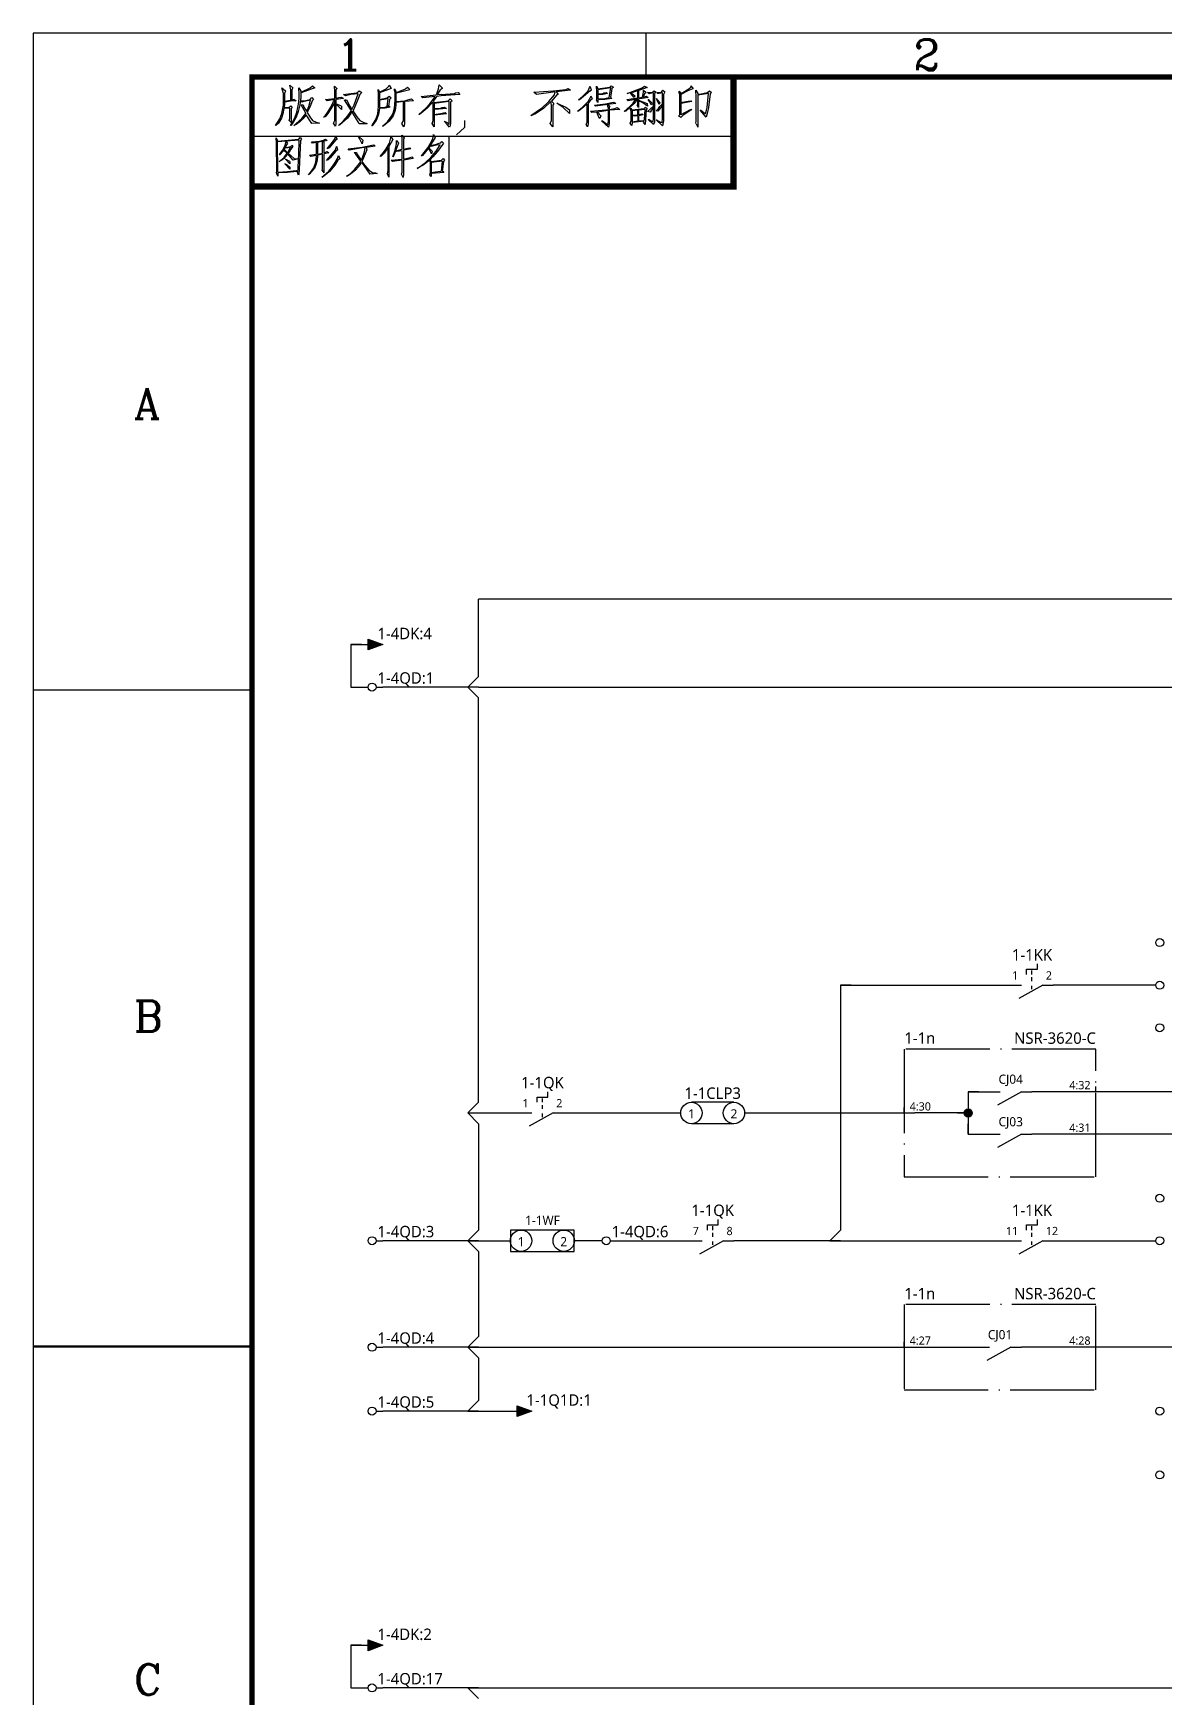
# Model space of a CAD drawing. Header units: inches. Extents: x 0 to 420, y 0 to 297.
# Drawn here: x 0 to 129.2, y 107 to 297 of the extents above; entities that cross this region are included whole.
import ezdxf
from ezdxf.enums import TextEntityAlignment as Align

# ---------------------------------------------------------------- set-up
doc = ezdxf.new("R2010")
doc.units = ezdxf.units.IN
doc.header["$MEASUREMENT"] = 0
doc.linetypes.add('EPL_DASHDOT', pattern=[1, 0.8, -0.1, 0, -0.1])
for name, color, linetype, lineweight in [('EPLAN300', 7, 'Continuous', 25), ('EPLAN305', 7, 'Continuous', 25), ('EPLAN311', 7, 'Continuous', 25), ('EPLAN400', 7, 'Continuous', 25), ('EPLAN408', 7, 'Continuous', 35), ('EPLAN420', 7, 'Continuous', 35), ('EPLAN492', 7, 'Continuous', 25), ('EPLAN510', 7, 'Continuous', 25), ('EPLAN533', 7, 'Continuous', 25), ('EPLAN542', 7, 'Continuous', 25)]:
    doc.layers.add(name, color=color, linetype=linetype, lineweight=lineweight)
doc.layers.add('GPDRAW', color=1, linetype='Continuous')
doc.styles.add('ROMANC', font='romanc')
doc.styles.get("Standard").update_dxf_attribs({"font": 'arial.ttf'})
doc.styles.add('微软雅黑', font='')
doc.styles.get('微软雅黑').set_extended_font_data('微软雅黑')

# ---------------------------------------------------------------- blocks, each defined once
blk = doc.blocks.new('TBB1_f')
for p, q in [((3.41, -1.25), (3.8, -1.56)), ((3.46, -1.51), (3.41, -1.25)), ((3.57, -1.87), (3.46, -1.51)), ((3.57, -3.23), (3.57, -1.87)), ((3.8, -1.56), (3.69, -1.87)), ((3.69, -1.87), (3.69, -2.76)), ((4.31, -0.93), (4.65, -1.25)), ((4.43, -1.45), (4.31, -0.93)), ((4.43, -2.65), (4.43, -1.45)), ((4.65, -1.25), (4.54, -1.45)), ((4.54, -1.45), (4.54, -2.65)), ((5.33, -1.25), (5.56, -1.61)), ((5.33, -1.45), (5.33, -1.25)), ((5.39, -1.77), (5.33, -1.45)), ((5.39, -2.34), (5.39, -1.77)), ((5.56, -1.61), (5.56, -2.34)), ((5.61, -1.71), (6.63, -1.25)), ((7.15, -1.25), (5.61, -1.82)), ((5.61, -1.82), (5.61, -1.71)), ((6.63, -1.25), (6.92, -0.99)), ((6.92, -0.99), (7.15, -1.25)), ((9.41, -1.04), (9.69, -1.3)), ((9.41, -1.19), (9.41, -1.04)), ((9.47, -1.45), (9.41, -1.19)), ((9.47, -2.45), (9.47, -1.45)), ((9.69, -1.35), (9.58, -1.45)), ((9.58, -1.45), (9.58, -2.45)), ((9.69, -1.3), (9.69, -1.35)), ((10.43, -1.98), (11.28, -1.87)), ((11.28, -1.87), (11.96, -1.82)), ((11.96, -1.82), (12.25, -1.56)), ((12.25, -1.56), (12.53, -1.77)), ((12.53, -1.77), (12.3, -1.98)), ((14.4, -1.41), (14.57, -1.67)), ((14.4, -1.61), (14.4, -1.41)), ((14.46, -1.77), (14.4, -1.61)), ((14.46, -3.38), (14.46, -1.77)), ((15.87, -1.3), (14.57, -1.82)), ((14.57, -1.71), (15.31, -1.35)), ((14.57, -1.67), (14.57, -1.71)), ((14.57, -1.82), (14.57, -2.55)), ((15.31, -1.35), (15.59, -1.09)), ((15.59, -1.09), (15.65, -0.93)), ((15.65, -0.93), (15.87, -1.3)), ((16.27, -1.35), (16.44, -1.61)), ((16.27, -1.56), (16.27, -1.35)), ((16.33, -1.71), (16.27, -1.56)), ((16.33, -2.65), (16.33, -1.71)), ((16.44, -1.61), (16.44, -2.81)), ((16.5, -1.82), (18.03, -1.41)), ((16.5, -1.77), (16.89, -1.61)), ((16.5, -1.77), (16.5, -1.82)), ((16.89, -1.61), (17.52, -1.35)), ((17.52, -1.35), (17.75, -1.15)), ((17.75, -1.15), (18.03, -1.41)), ((21.03, -2.03), (21.15, -1.82)), ((21.15, -1.82), (21.31, -1.35)), ((21.2, -2.03), (21.54, -1.45)), ((21.31, -1.35), (21.37, -0.88)), ((21.37, -0.88), (21.71, -1.25)), ((21.71, -1.3), (21.54, -1.45)), ((21.6, -1.98), (23.13, -1.87)), ((21.71, -1.25), (21.71, -1.3)), ((23.13, -1.87), (23.25, -1.82)), ((23.25, -1.82), (23.53, -1.77)), ((23.53, -1.77), (23.75, -1.98)), ((32.2, -1.71), (34.41, -1.56)), ((32.49, -1.98), (32.2, -1.71)), ((34.41, -1.71), (32.49, -1.98)), ((34.41, -1.56), (35.83, -1.41)), ((34.64, -1.67), (34.41, -1.71)), ((34.53, -2.03), (34.64, -1.67)), ((36.39, -1.51), (34.75, -1.67)), ((34.75, -1.67), (34.92, -1.93)), ((35.83, -1.41), (36.11, -1.3)), ((36.11, -1.3), (36.39, -1.51)), ((37.75, -2.24), (38.38, -1.56)), ((38.61, -1.56), (37.87, -2.24)), ((38.38, -1.56), (38.55, -1.19)), ((38.55, -1.19), (38.61, -1.09)), ((38.77, -1.45), (38.61, -1.09)), ((38.61, -1.56), (38.77, -1.45)), ((39.34, -1.04), (39.51, -1.3)), ((39.34, -1.25), (39.34, -1.04)), ((39.4, -1.41), (39.34, -1.25)), ((39.4, -2.5), (39.4, -1.41)), ((39.51, -1.35), (40.87, -1.15)), ((40.99, -1.25), (39.51, -1.45)), ((39.51, -1.3), (39.51, -1.35)), ((39.51, -1.45), (39.51, -1.93)), ((39.51, -1.93), (40.08, -1.87)), ((40.08, -1.87), (40.19, -1.82)), ((40.59, -1.87), (40.08, -1.98)), ((40.19, -1.82), (40.47, -1.77)), ((40.47, -1.77), (40.59, -1.87)), ((40.81, -2.34), (40.99, -1.25)), ((40.87, -1.15), (41.04, -0.99)), ((41.1, -1.3), (40.93, -2.34)), ((41.04, -0.99), (41.27, -1.15)), ((41.27, -1.15), (41.1, -1.3)), ((42.86, -1.87), (44.56, -1.25)), ((43.25, -1.82), (42.86, -1.87)), ((43.37, -2.03), (43.25, -1.82)), ((44.05, -1.56), (43.31, -1.82)), ((43.31, -1.82), (43.71, -2.13)), ((45.13, -1.19), (44.05, -1.56)), ((44.05, -1.56), (44.16, -1.56)), ((44.05, -2.39), (44.05, -1.56)), ((44.16, -1.56), (44.16, -2.39)), ((44.56, -1.25), (44.84, -1.04)), ((44.61, -2.29), (44.73, -1.71)), ((44.73, -1.51), (45.01, -1.77)), ((44.73, -1.71), (44.73, -1.51)), ((44.84, -1.04), (45.13, -1.19)), ((45.01, -1.77), (44.84, -1.93)), ((45.18, -1.77), (45.52, -1.77)), ((45.35, -1.93), (45.18, -1.77)), ((45.52, -1.87), (45.35, -1.93)), ((45.52, -1.77), (45.75, -1.71)), ((45.86, -1.82), (45.52, -1.87)), ((45.75, -1.71), (45.92, -1.56)), ((45.86, -3.33), (45.86, -1.82)), ((45.92, -1.56), (46.15, -1.71)), ((46.15, -1.71), (45.97, -1.87)), ((45.97, -1.87), (45.97, -5.15)), ((46.26, -1.77), (46.49, -1.77)), ((46.37, -1.87), (46.26, -1.77)), ((46.49, -1.87), (46.37, -1.87)), ((46.49, -1.77), (46.77, -1.71)), ((46.88, -1.82), (46.49, -1.87)), ((46.77, -1.71), (46.94, -1.51)), ((46.88, -3.07), (46.88, -1.82)), ((46.94, -1.51), (47.17, -1.67)), ((47.17, -1.67), (46.99, -1.98)), ((48.81, -1.61), (48.98, -1.87)), ((48.81, -1.82), (48.81, -1.61)), ((48.87, -1.98), (48.81, -1.82)), ((49.77, -1.56), (48.98, -1.98)), ((48.98, -1.87), (48.98, -2.91)), ((48.98, -1.98), (49.03, -1.87)), ((49.03, -1.87), (49.89, -1.35)), ((50.34, -1.35), (49.77, -1.56)), ((49.89, -1.35), (50.11, -1.15)), ((50.11, -1.15), (50.17, -0.99)), ((50.34, -1.25), (50.17, -0.99)), ((50.34, -1.25), (50.34, -1.35)), ((50.68, -1.51), (50.91, -1.87)), ((50.68, -1.71), (50.68, -1.51)), ((50.73, -2.03), (50.68, -1.71)), ((50.91, -1.98), (52.04, -1.77)), ((52.15, -1.87), (50.91, -2.08)), ((50.91, -1.87), (50.91, -1.98)), ((51.98, -3.49), (52.15, -1.87)), ((52.04, -1.77), (52.27, -1.56)), ((52.27, -1.56), (52.49, -1.77)), ((52.49, -1.77), (52.33, -1.93)), ((3.41, -4.17), (3.57, -3.23)), ((3.63, -3.59), (3.52, -4.21)), ((3.69, -3.23), (3.63, -3.49)), ((3.63, -3.49), (4.25, -3.43)), ((4.31, -3.54), (3.63, -3.59)), ((3.69, -2.76), (4.37, -2.65)), ((3.69, -2.81), (3.69, -3.23)), ((3.75, -2.86), (3.69, -2.81)), ((4.37, -2.76), (3.75, -2.86)), ((4.25, -3.43), (4.43, -3.28)), ((4.31, -4.74), (4.31, -3.54)), ((4.37, -2.65), (4.43, -2.65)), ((5.05, -2.71), (4.37, -2.76)), ((4.43, -3.28), (4.59, -3.43)), ((4.59, -3.43), (4.48, -3.59)), ((4.48, -3.59), (4.48, -5.21)), ((4.82, -2.55), (4.54, -2.65)), ((4.82, -2.55), (5.05, -2.71)), ((5.11, -4.01), (5.22, -3.49)), ((5.22, -3.49), (5.33, -2.86)), ((5.45, -3.17), (5.27, -3.95)), ((5.33, -2.86), (5.39, -2.34)), ((5.56, -2.34), (5.45, -3.17)), ((5.56, -2.71), (5.95, -2.71)), ((5.73, -2.86), (5.56, -2.71)), ((5.61, -3.17), (5.84, -3.17)), ((6.13, -4.11), (5.61, -3.17)), ((5.9, -2.81), (5.73, -2.86)), ((5.84, -3.17), (5.9, -3.43)), ((5.95, -2.81), (5.9, -2.81)), ((5.9, -3.43), (6.24, -3.95)), ((5.95, -2.71), (6.63, -2.55)), ((6.69, -2.65), (5.95, -2.81)), ((6.24, -3.95), (6.47, -3.38)), ((6.63, -3.38), (6.29, -4.06)), ((6.47, -3.38), (6.69, -2.65)), ((6.63, -2.55), (6.81, -2.34)), ((6.86, -2.71), (6.63, -3.38)), ((6.81, -2.34), (7.03, -2.55)), ((7.03, -2.55), (6.86, -2.71)), ((8.39, -2.55), (9.47, -2.45)), ((8.56, -2.71), (8.39, -2.55)), ((9.47, -2.55), (8.56, -2.71)), ((8.62, -4.06), (9.01, -3.43)), ((9.47, -2.91), (8.67, -4.17)), ((9.01, -3.43), (9.3, -2.81)), ((9.3, -2.81), (9.41, -2.6)), ((9.41, -2.6), (9.47, -2.91)), ((9.47, -2.91), (9.47, -2.55)), ((9.47, -4.95), (9.47, -2.91)), ((9.58, -2.45), (9.92, -2.34)), ((10.43, -2.45), (9.58, -2.55)), ((9.58, -2.55), (9.58, -3.07)), ((9.58, -3.07), (9.58, -5.31)), ((10.21, -3.69), (9.58, -3.07)), ((10.21, -3.33), (9.58, -3.07)), ((9.92, -2.34), (10.21, -2.29)), ((10.21, -2.29), (10.43, -2.45)), ((10.21, -3.33), (10.21, -3.69)), ((10.66, -2.13), (10.43, -1.98)), ((10.55, -2.6), (10.77, -2.6)), ((10.83, -3.02), (10.55, -2.6)), ((11.28, -1.98), (10.66, -2.13)), ((10.77, -2.6), (11.17, -3.33)), ((11.34, -3.85), (10.83, -3.02)), ((11.17, -3.33), (11.39, -3.69)), ((12.13, -1.93), (11.28, -1.98)), ((11.39, -3.69), (11.68, -3.17)), ((11.62, -3.65), (11.51, -3.85)), ((12.07, -2.55), (11.62, -3.65)), ((11.68, -3.17), (12.13, -1.93)), ((12.3, -1.98), (12.07, -2.55)), ((14.35, -4.21), (14.4, -3.75)), ((14.4, -3.75), (14.46, -3.38)), ((14.57, -3.54), (14.46, -4.27)), ((14.57, -2.55), (15.42, -2.39)), ((15.53, -2.5), (14.57, -2.65)), ((14.57, -2.65), (14.57, -3.49)), ((14.57, -3.49), (15.19, -3.43)), ((14.63, -3.59), (14.57, -3.54)), ((15.19, -3.54), (14.63, -3.59)), ((15.19, -3.43), (15.59, -3.33)), ((15.76, -3.43), (15.19, -3.54)), ((15.42, -2.39), (15.65, -2.19)), ((15.42, -3.33), (15.53, -2.5)), ((15.59, -3.33), (15.42, -3.33)), ((15.71, -2.55), (15.59, -3.33)), ((15.59, -3.33), (15.65, -3.33)), ((15.65, -2.19), (15.87, -2.39)), ((15.65, -3.33), (15.76, -3.43)), ((15.87, -2.39), (15.71, -2.55)), ((16.1, -4.11), (16.27, -3.54)), ((16.27, -3.54), (16.33, -2.65)), ((16.44, -3.23), (16.33, -3.8)), ((16.44, -2.81), (17.46, -2.71)), ((16.44, -2.86), (16.44, -3.23)), ((16.5, -2.91), (16.44, -2.86)), ((17.29, -2.81), (16.5, -2.91)), ((17.29, -5), (17.29, -2.81)), ((17.41, -2.81), (17.41, -5.36)), ((17.46, -2.81), (17.41, -2.81)), ((17.46, -2.71), (17.8, -2.6)), ((18.43, -2.71), (17.46, -2.81)), ((17.8, -2.6), (18.2, -2.5)), ((18.2, -2.5), (18.43, -2.71)), ((19.05, -4.27), (19.84, -3.54)), ((19.33, -2.24), (21.03, -2.03)), ((19.5, -2.39), (19.33, -2.24)), ((20.92, -2.24), (19.5, -2.39)), ((20.01, -3.54), (19.56, -3.95)), ((19.84, -3.54), (20.29, -3.07)), ((20.47, -3.07), (20.01, -3.54)), ((20.29, -3.07), (20.75, -2.45)), ((20.63, -2.86), (20.47, -3.07)), ((20.69, -3.02), (20.63, -2.86)), ((21.03, -2.29), (20.69, -2.76)), ((20.69, -2.76), (20.81, -2.91)), ((20.69, -4.95), (20.69, -3.02)), ((20.75, -2.45), (20.92, -2.24)), ((20.81, -2.91), (22.39, -2.71)), ((22.51, -2.81), (20.81, -3.02)), ((20.81, -3.02), (20.81, -3.59)), ((20.81, -3.59), (21.54, -3.54)), ((20.81, -3.65), (20.81, -4.27)), ((20.86, -3.69), (20.81, -3.65)), ((22.22, -3.59), (20.86, -3.69)), ((21.09, -2.24), (21.03, -2.29)), ((21.6, -2.13), (21.09, -2.24)), ((21.6, -1.98), (21.2, -2.03)), ((21.54, -3.54), (21.71, -3.49)), ((23.75, -1.98), (21.6, -2.13)), ((21.71, -3.49), (21.99, -3.43)), ((21.99, -3.43), (22.22, -3.59)), ((22.39, -2.71), (22.62, -2.5)), ((22.51, -5.41), (22.51, -2.81)), ((22.62, -2.5), (22.85, -2.71)), ((22.85, -2.71), (22.68, -2.86)), ((22.68, -2.86), (22.68, -5.26)), ((33.05, -3.59), (31.86, -4.43)), ((33.28, -3.59), (32.37, -4.21)), ((33.05, -3.59), (33.9, -2.81)), ((34.13, -2.81), (33.28, -3.59)), ((33.9, -2.81), (34.53, -2.03)), ((34.19, -3.23), (34.13, -2.81)), ((34.81, -2.03), (34.19, -2.76)), ((34.19, -2.76), (34.47, -3.02)), ((34.19, -4.95), (34.19, -3.23)), ((34.47, -3.02), (34.35, -3.23)), ((34.35, -3.23), (34.35, -5.67)), ((34.92, -1.98), (34.81, -2.03)), ((35.55, -3.49), (34.81, -2.97)), ((34.81, -2.97), (35.83, -3.43)), ((34.92, -1.93), (34.92, -1.98)), ((36.28, -4.17), (35.55, -3.49)), ((35.83, -3.43), (36.28, -3.75)), ((36.28, -3.75), (36.28, -4.17)), ((37.19, -3.91), (37.7, -3.49)), ((37.3, -2.6), (37.75, -2.24)), ((37.41, -2.6), (37.3, -2.6)), ((37.87, -3.43), (37.3, -3.91)), ((37.87, -2.24), (37.41, -2.6)), ((37.7, -3.49), (38.38, -2.81)), ((38.27, -3.07), (37.87, -3.43)), ((38.27, -5.15), (38.27, -3.07)), ((38.38, -2.81), (38.72, -2.19)), ((38.55, -2.81), (38.38, -2.97)), ((38.38, -2.97), (38.38, -5.36)), ((38.66, -2.65), (38.55, -2.81)), ((38.89, -2.5), (38.66, -2.65)), ((38.66, -3.91), (40.42, -3.75)), ((38.89, -2.5), (38.72, -2.19)), ((39.11, -3.23), (40.36, -3.07)), ((39.23, -3.33), (39.11, -3.23)), ((40.36, -3.17), (39.23, -3.33)), ((39.34, -2.65), (39.4, -2.5)), ((39.51, -2.91), (39.34, -2.65)), ((39.51, -1.98), (39.51, -2.5)), ((39.57, -2.03), (39.51, -1.98)), ((39.51, -2.5), (40.31, -2.45)), ((39.57, -2.6), (39.51, -2.55)), ((39.51, -2.55), (39.51, -2.91)), ((40.08, -1.98), (39.57, -2.03)), ((40.31, -2.55), (39.57, -2.6)), ((40.31, -2.45), (40.81, -2.34)), ((41.1, -2.45), (40.31, -2.55)), ((40.36, -3.07), (41.1, -2.91)), ((40.59, -3.12), (40.36, -3.17)), ((40.42, -3.75), (40.7, -3.69)), ((41.55, -3.02), (40.59, -3.12)), ((40.59, -3.12), (40.87, -3.33)), ((40.65, -3.38), (40.59, -3.12)), ((40.7, -3.54), (40.65, -3.38)), ((40.7, -3.69), (40.7, -3.54)), ((40.87, -3.33), (40.81, -3.43)), ((40.81, -3.43), (40.81, -3.69)), ((40.81, -3.69), (41.44, -3.59)), ((42.01, -3.69), (40.81, -3.8)), ((40.93, -2.34), (40.99, -2.34)), ((40.99, -2.34), (41.1, -2.45)), ((41.1, -2.91), (41.33, -2.86)), ((41.33, -2.86), (41.55, -3.02)), ((41.44, -3.59), (41.72, -3.49)), ((41.72, -3.49), (42.01, -3.69)), ((42.52, -3.95), (43.14, -3.38)), ((43.65, -3.02), (42.69, -3.91)), ((42.8, -2.55), (44.05, -2.39)), ((42.97, -2.71), (42.8, -2.55)), ((43.82, -2.55), (42.97, -2.71)), ((43.14, -3.38), (43.54, -2.97)), ((43.25, -3.54), (43.43, -3.8)), ((43.25, -3.75), (43.25, -3.54)), ((43.31, -3.91), (43.25, -3.75)), ((43.65, -2.34), (43.37, -2.03)), ((43.43, -3.75), (44.79, -3.59)), ((43.43, -3.8), (43.43, -3.75)), ((43.54, -2.97), (43.82, -2.55)), ((43.71, -2.13), (43.65, -2.34)), ((43.99, -2.55), (43.65, -3.02)), ((44.05, -2.5), (43.82, -2.55)), ((43.82, -2.55), (43.99, -2.55)), ((43.99, -3.23), (44.05, -3.07)), ((44.16, -3.49), (43.99, -3.23)), ((44.05, -3.07), (44.05, -2.5)), ((44.16, -2.39), (44.61, -2.29)), ((44.56, -2.45), (44.16, -2.5)), ((44.16, -2.5), (44.16, -2.65)), ((44.22, -2.76), (44.16, -2.65)), ((44.16, -2.65), (45.13, -3.02)), ((44.16, -2.65), (44.16, -3.49)), ((44.9, -3.69), (44.16, -3.8)), ((44.56, -2.91), (44.22, -2.76)), ((45.24, -2.34), (44.56, -2.45)), ((44.9, -3.12), (44.56, -2.91)), ((44.84, -1.93), (44.67, -2.29)), ((44.67, -2.29), (45.07, -2.19)), ((44.79, -3.59), (44.95, -3.43)), ((44.84, -4.84), (44.9, -3.69)), ((45.18, -3.33), (44.9, -3.12)), ((44.95, -3.43), (45.13, -3.59)), ((45.01, -3.75), (44.95, -4.84)), ((45.13, -3.59), (45.01, -3.75)), ((45.07, -2.19), (45.24, -2.34)), ((45.13, -3.02), (45.18, -3.33)), ((45.86, -3.33), (45.18, -3.95)), ((45.24, -2.55), (45.29, -2.55)), ((45.41, -2.81), (45.24, -2.55)), ((45.69, -2.97), (45.29, -2.55)), ((45.58, -3.17), (45.41, -2.81)), ((45.81, -3.49), (45.47, -4.01)), ((45.69, -2.97), (45.58, -3.17)), ((45.86, -3.33), (45.81, -3.49)), ((45.86, -4.69), (45.86, -3.33)), ((46.15, -3.85), (46.43, -3.59)), ((46.31, -2.76), (46.2, -2.45)), ((46.6, -2.91), (46.2, -2.45)), ((46.49, -3.12), (46.31, -2.76)), ((46.83, -3.28), (46.37, -3.91)), ((46.43, -3.59), (46.6, -3.38)), ((46.6, -2.91), (46.49, -3.12)), ((46.6, -3.38), (46.88, -3.07)), ((46.88, -3.07), (46.83, -3.28)), ((46.88, -4.74), (46.88, -3.07)), ((46.99, -1.98), (46.99, -5)), ((48.87, -4.32), (48.87, -1.98)), ((48.98, -2.91), (49.6, -2.81)), ((48.98, -2.97), (48.98, -4.32)), ((49.03, -3.02), (48.98, -2.97)), ((50.05, -3.75), (48.98, -4.32)), ((49.6, -2.91), (49.03, -3.02)), ((50.23, -3.69), (49.26, -4.37)), ((49.6, -2.81), (49.83, -2.76)), ((50.23, -2.81), (49.6, -2.91)), ((49.83, -2.76), (50.11, -2.71)), ((50.05, -3.75), (50.23, -3.69)), ((50.11, -2.71), (50.23, -2.81)), ((50.73, -5.05), (50.73, -2.03)), ((50.91, -2.08), (50.91, -5.73)), ((51.93, -3.8), (51.98, -3.49)), ((52.15, -3.49), (52.04, -4.01)), ((52.33, -1.93), (52.15, -3.49)), ((2.67, -5.52), (2.83, -5.31)), ((2.72, -5.52), (2.67, -5.52)), ((3.01, -5.26), (2.72, -5.52)), ((2.83, -5.31), (3.18, -4.79)), ((3.35, -4.69), (3.01, -5.26)), ((3.18, -4.79), (3.41, -4.17)), ((3.52, -4.21), (3.35, -4.69)), ((4.25, -4.95), (4.31, -4.74)), ((4.48, -5.21), (4.25, -4.95)), ((4.37, -5.52), (4.65, -5.1)), ((4.43, -5.52), (4.37, -5.52)), ((4.71, -5.21), (4.43, -5.52)), ((4.65, -5.1), (4.93, -4.53)), ((5.05, -4.58), (4.71, -5.21)), ((4.77, -5.52), (5.05, -5.31)), ((5.05, -5.41), (4.77, -5.52)), ((4.93, -4.53), (5.11, -4.01)), ((5.27, -3.95), (5.05, -4.58)), ((5.05, -5.31), (5.67, -4.74)), ((5.45, -5.1), (5.05, -5.41)), ((5.79, -4.79), (5.45, -5.1)), ((5.67, -4.74), (6.13, -4.17)), ((6.18, -4.32), (5.79, -4.79)), ((6.13, -4.17), (6.13, -4.11)), ((6.81, -5.31), (6.18, -4.32)), ((6.29, -4.06), (6.58, -4.53)), ((6.58, -4.53), (6.92, -4.95)), ((7.71, -5.26), (6.81, -5.31)), ((6.92, -4.95), (7.31, -5.15)), ((7.31, -5.15), (7.71, -5.26)), ((8.17, -4.58), (8.33, -4.43)), ((8.33, -4.53), (8.17, -4.58)), ((8.33, -4.43), (8.62, -4.06)), ((8.67, -4.17), (8.33, -4.53)), ((9.3, -5.26), (9.47, -4.95)), ((9.53, -5.62), (9.3, -5.26)), ((9.58, -5.31), (9.53, -5.62)), ((9.87, -5.52), (10.43, -5)), ((10.03, -5.47), (9.87, -5.52)), ((10.89, -4.69), (10.03, -5.47)), ((10.43, -5), (10.94, -4.43)), ((11.28, -4.17), (10.89, -4.69)), ((10.94, -4.43), (11.28, -3.95)), ((11.28, -3.95), (11.34, -3.85)), ((11.39, -3.95), (11.28, -4.17)), ((12.25, -5.31), (11.39, -3.95)), ((11.51, -3.85), (11.96, -4.53)), ((11.96, -4.53), (12.3, -4.95)), ((12.25, -5.31), (13.15, -5.31)), ((12.3, -4.95), (12.76, -5.21)), ((12.76, -5.21), (13.15, -5.31)), ((13.67, -5.57), (14.12, -4.84)), ((13.72, -5.57), (13.67, -5.57)), ((14.17, -4.95), (13.72, -5.57)), ((14.12, -4.84), (14.35, -4.21)), ((14.46, -4.27), (14.17, -4.95)), ((14.91, -5.62), (15.48, -5.1)), ((14.97, -5.62), (14.91, -5.62)), ((15.37, -5.31), (14.97, -5.62)), ((15.65, -5.05), (15.37, -5.31)), ((15.48, -5.1), (15.93, -4.48)), ((16.1, -4.43), (15.65, -5.05)), ((15.93, -4.48), (16.1, -4.11)), ((16.33, -3.8), (16.1, -4.43)), ((17.12, -5.31), (17.29, -5)), ((17.35, -5.67), (17.12, -5.31)), ((17.41, -5.36), (17.35, -5.67)), ((19.11, -4.27), (19.05, -4.27)), ((19.56, -3.95), (19.11, -4.27)), ((20.58, -5.31), (20.69, -4.95)), ((20.81, -5.67), (20.58, -5.31)), ((20.81, -4.27), (21.54, -4.17)), ((20.81, -4.32), (20.81, -5.67)), ((20.86, -4.37), (20.81, -4.32)), ((21.54, -4.27), (20.86, -4.37)), ((21.54, -4.17), (22.05, -4.06)), ((22.22, -4.21), (21.54, -4.27)), ((21.94, -5.05), (22.28, -5.21)), ((22.28, -5.41), (21.94, -5.05)), ((22.05, -4.06), (22.22, -4.21)), ((22.28, -5.21), (22.51, -5.41)), ((22.57, -5.73), (22.28, -5.41)), ((22.62, -5.57), (22.57, -5.73)), ((22.68, -5.26), (22.62, -5.57)), ((24.27, -4.95), (24.27, -5.78)), ((32.37, -4.21), (31.86, -4.43)), ((34.07, -5.31), (34.19, -4.95)), ((34.35, -5.67), (34.07, -5.31)), ((37.3, -3.91), (37.19, -3.91)), ((38.15, -5.41), (38.27, -5.15)), ((38.32, -5.67), (38.15, -5.41)), ((38.38, -5.36), (38.32, -5.67)), ((38.83, -4.06), (38.66, -3.91)), ((39.4, -4.01), (38.83, -4.06)), ((39.63, -4.58), (39.4, -4.01)), ((40.42, -3.85), (39.45, -4.01)), ((39.85, -4.43), (39.45, -4.01)), ((39.74, -4.74), (39.63, -4.58)), ((39.85, -4.43), (39.74, -4.74)), ((39.91, -5), (40.02, -5)), ((40.7, -5.73), (39.91, -5)), ((40.02, -5), (40.19, -5.1)), ((40.19, -5.1), (40.65, -5.47)), ((40.7, -3.8), (40.42, -3.85)), ((40.65, -5.47), (40.7, -5)), ((40.7, -5), (40.7, -3.8)), ((40.81, -5.31), (40.7, -5.73)), ((40.81, -3.8), (40.81, -5.31)), ((42.69, -3.91), (42.52, -3.95)), ((43.2, -5.26), (43.31, -5)), ((43.37, -5.52), (43.2, -5.26)), ((43.31, -5), (43.31, -3.91)), ((43.43, -5.21), (43.37, -5.52)), ((44.05, -3.8), (43.43, -3.85)), ((43.43, -3.85), (43.43, -5.1)), ((43.43, -5.1), (44.05, -5)), ((43.48, -5.21), (43.43, -5.15)), ((43.43, -5.15), (43.43, -5.21)), ((44.16, -5.1), (43.48, -5.21)), ((43.54, -4.37), (44.05, -4.32)), ((43.65, -4.48), (43.54, -4.37)), ((44.05, -4.43), (43.65, -4.48)), ((44.05, -4.32), (44.05, -3.8)), ((44.05, -4.43), (44.05, -5)), ((44.16, -3.8), (44.16, -4.32)), ((44.16, -4.32), (44.56, -4.21)), ((44.67, -4.32), (44.16, -4.43)), ((44.16, -4.43), (44.16, -5)), ((44.16, -5), (44.73, -4.95)), ((44.79, -5.05), (44.16, -5.1)), ((44.56, -4.21), (44.67, -4.32)), ((44.73, -4.95), (44.79, -5)), ((44.73, -5.15), (44.79, -5.05)), ((44.9, -5.41), (44.73, -5.15)), ((44.79, -5), (44.84, -4.84)), ((44.95, -4.84), (44.9, -5.41)), ((45.47, -4.01), (45.18, -3.95)), ((45.24, -4.84), (45.35, -4.84)), ((45.86, -5.41), (45.24, -4.84)), ((45.35, -4.84), (45.63, -5.05)), ((45.63, -5.05), (45.81, -5.1)), ((45.81, -5.1), (45.86, -4.69)), ((45.97, -5.15), (45.86, -5.41)), ((46.37, -3.91), (46.15, -3.85)), ((46.15, -4.89), (46.2, -4.89)), ((46.88, -5.57), (46.15, -4.89)), ((46.2, -4.89), (46.65, -5.15)), ((46.65, -5.15), (46.83, -5.21)), ((46.83, -5.21), (46.88, -4.74)), ((46.99, -5), (46.88, -5.57)), ((48.75, -4.43), (48.87, -4.32)), ((48.75, -4.48), (48.75, -4.43)), ((48.98, -4.63), (48.75, -4.48)), ((49.26, -4.37), (48.98, -4.63)), ((50.68, -5.26), (50.73, -5.05)), ((50.73, -5.36), (50.68, -5.26)), ((50.73, -5.36), (50.91, -5.73)), ((51.19, -3.8), (51.25, -3.8)), ((51.87, -4.58), (51.19, -3.8)), ((51.25, -3.8), (51.75, -4.17)), ((51.75, -4.17), (51.81, -4.17)), ((51.81, -4.17), (51.93, -3.8)), ((52.04, -4.01), (51.87, -4.58)), ((2.74, -6.95), (2.87, -7.21)), ((2.74, -7.15), (2.74, -6.95)), ((2.78, -7.31), (2.74, -7.15)), ((2.78, -7.57), (2.78, -7.31)), ((2.83, -10.75), (2.78, -7.57)), ((2.87, -7.21), (2.87, -7.57)), ((2.87, -7.57), (2.91, -10.75)), ((2.91, -7.31), (5.35, -7.1)), ((5.39, -7.21), (2.91, -7.41)), ((2.91, -7.41), (2.91, -7.31)), ((3.78, -7.78), (3.91, -7.36)), ((3.91, -7.36), (4.05, -7.57)), ((4.05, -7.57), (4, -7.62)), ((5.35, -7.1), (5.48, -6.89)), ((5.35, -8.87), (5.39, -7.21)), ((5.53, -7.26), (5.39, -10.54)), ((5.48, -6.89), (5.65, -7.1)), ((5.65, -7.1), (5.53, -7.26)), ((6.79, -7.41), (7.75, -7.31)), ((6.92, -7.57), (6.79, -7.41)), ((7.35, -7.47), (6.92, -7.57)), ((7.35, -8.82), (7.35, -7.47)), ((7.75, -7.41), (7.49, -7.47)), ((7.49, -7.47), (7.49, -8.82)), ((7.75, -7.31), (8.14, -7.21)), ((8.05, -7.36), (7.75, -7.41)), ((8.57, -7.26), (8.05, -7.36)), ((8.05, -8.71), (8.05, -7.36)), ((8.05, -7.36), (8.19, -7.36)), ((8.14, -7.21), (8.4, -7.1)), ((8.19, -7.36), (8.19, -8.67)), ((8.4, -7.1), (8.57, -7.26)), ((9.53, -7.21), (8.79, -8.09)), ((9.05, -7.62), (9.49, -7)), ((9.49, -7), (9.53, -6.74)), ((9.53, -6.74), (9.71, -7.1)), ((9.71, -7.1), (9.53, -7.21)), ((12.11, -6.74), (12.15, -6.74)), ((12.32, -7.1), (12.11, -6.74)), ((12.67, -7.21), (12.15, -6.74)), ((12.59, -7.62), (12.32, -7.1)), ((12.67, -7.21), (12.59, -7.62)), ((15.33, -8.19), (15.68, -7.57)), ((16.03, -7.21), (15.59, -7.99)), ((15.68, -7.57), (15.85, -6.95)), ((15.85, -6.95), (15.85, -6.74)), ((16.07, -7.1), (15.85, -6.74)), ((16.07, -7.1), (16.03, -7.21)), ((16.72, -7.57), (16.46, -8.25)), ((16.51, -7.62), (16.51, -7.26)), ((16.51, -7.26), (16.72, -7.57)), ((17.11, -6.63), (17.38, -6.95)), ((17.16, -7.15), (17.11, -6.63)), ((17.16, -8.25), (17.16, -7.15)), ((17.38, -6.95), (17.29, -7.15)), ((17.29, -7.15), (17.29, -8.25)), ((20.08, -8.09), (20.38, -7.57)), ((20.38, -7.57), (20.65, -7.05)), ((20.6, -7.41), (20.38, -7.83)), ((20.82, -7.1), (20.6, -7.41)), ((20.65, -7.05), (20.73, -6.58)), ((20.73, -6.58), (20.91, -6.89)), ((20.91, -6.89), (20.82, -7.1)), ((21.08, -7.67), (21.39, -7.57)), ((21.39, -7.57), (21.51, -7.52)), ((21.51, -7.52), (21.56, -7.52)), ((21.56, -7.52), (21.69, -7.36)), ((21.69, -7.36), (21.87, -7.57)), ((21.87, -7.57), (21.78, -7.67)), ((24.27, -5.78), (23.36, -6.61)), ((3.09, -9.65), (3.48, -9.34)), ((3.13, -8.87), (3.26, -8.71)), ((3.17, -8.87), (3.13, -8.87)), ((3.57, -8.41), (3.17, -8.87)), ((3.26, -8.71), (3.52, -8.35)), ((3.57, -9.34), (3.39, -9.5)), ((3.48, -9.34), (3.65, -9.19)), ((3.52, -8.35), (3.78, -7.78)), ((3.74, -8.04), (3.57, -8.41)), ((3.83, -9.08), (3.57, -9.34)), ((3.65, -8.35), (3.78, -8.35)), ((3.65, -8.41), (3.65, -8.35)), ((3.96, -8.67), (3.65, -8.41)), ((3.65, -9.19), (4, -8.71)), ((4, -7.62), (3.74, -8.04)), ((3.74, -8.04), (4.13, -7.99)), ((3.83, -8.14), (3.74, -8.04)), ((4.05, -8.67), (3.78, -8.35)), ((4.13, -8.09), (3.83, -8.14)), ((4.09, -8.77), (3.83, -9.08)), ((4.31, -9.91), (3.83, -9.39)), ((4.31, -9.65), (3.83, -9.39)), ((4, -8.71), (3.96, -8.67)), ((4.09, -8.61), (4.05, -8.67)), ((4.09, -8.61), (4.39, -8.04)), ((4.7, -9.5), (4.09, -8.77)), ((4.13, -7.99), (4.39, -7.93)), ((4.39, -8.04), (4.13, -8.09)), ((4.22, -8.61), (4.13, -8.71)), ((4.13, -8.71), (4.79, -9.29)), ((4.43, -8.25), (4.22, -8.61)), ((4.39, -7.93), (4.43, -7.99)), ((4.43, -7.99), (4.53, -7.78)), ((4.65, -7.93), (4.43, -8.25)), ((4.53, -7.78), (4.65, -7.93)), ((5.31, -9.34), (4.7, -9.5)), ((4.79, -9.29), (5.31, -9.34)), ((5.27, -10.54), (5.31, -9.34)), ((5.31, -9.34), (5.35, -8.87)), ((6.57, -8.93), (7.35, -8.82)), ((6.7, -9.08), (6.57, -8.93)), ((7.35, -8.97), (6.7, -9.08)), ((7.27, -9.71), (7.35, -9.03)), ((7.35, -9.03), (7.35, -8.97)), ((7.44, -9.45), (7.35, -9.81)), ((7.49, -9.03), (7.44, -9.45)), ((7.49, -8.82), (7.71, -8.77)), ((7.71, -8.87), (7.49, -8.93)), ((7.49, -8.93), (7.49, -9.03)), ((7.71, -8.77), (8.05, -8.71)), ((8.05, -8.82), (7.71, -8.87)), ((8.05, -10.49), (8.05, -8.82)), ((8.19, -8.67), (8.57, -8.51)), ((8.75, -8.67), (8.19, -8.77)), ((8.19, -8.77), (8.19, -10.95)), ((8.49, -9.55), (9.01, -8.97)), ((8.71, -9.45), (8.49, -9.55)), ((8.57, -8.19), (9.05, -7.62)), ((8.79, -8.09), (8.57, -8.19)), ((8.57, -8.51), (8.75, -8.67)), ((8.93, -9.24), (8.71, -9.45)), ((9.58, -8.45), (8.93, -9.24)), ((9.01, -8.97), (9.53, -8.3)), ((9.49, -9.76), (9.75, -9.29)), ((9.53, -8.3), (9.62, -8.04)), ((9.79, -8.3), (9.58, -8.45)), ((9.62, -8.04), (9.67, -7.93)), ((9.79, -8.3), (9.67, -7.93)), ((9.75, -9.29), (9.88, -8.97)), ((10.01, -9.34), (9.79, -9.5)), ((9.88, -8.97), (10.01, -9.34)), ((10.97, -8.19), (12.59, -7.99)), ((11.1, -8.35), (10.97, -8.19)), ((12.59, -8.09), (11.1, -8.35)), ((11.67, -8.61), (11.93, -8.61)), ((11.85, -8.82), (11.67, -8.61)), ((12.41, -9.6), (11.85, -8.82)), ((11.93, -8.61), (11.97, -8.77)), ((11.97, -8.77), (12.45, -9.5)), ((12.45, -9.5), (12.63, -9.19)), ((12.59, -7.99), (12.97, -7.93)), ((12.93, -8.04), (12.59, -8.09)), ((13.11, -8.3), (12.63, -9.5)), ((12.63, -9.19), (12.85, -8.56)), ((12.85, -8.56), (12.93, -8.04)), ((12.97, -7.93), (13.67, -7.78)), ((14.07, -7.88), (13.02, -8.04)), ((13.02, -8.04), (13.11, -8.3)), ((13.67, -7.78), (13.89, -7.73)), ((13.89, -7.73), (14.07, -7.88)), ((14.63, -9.08), (14.98, -8.67)), ((14.76, -9.03), (14.63, -9.08)), ((15.07, -8.71), (14.76, -9.03)), ((14.98, -8.67), (15.33, -8.19)), ((15.41, -8.25), (15.07, -8.71)), ((15.55, -8.04), (15.41, -8.25)), ((15.55, -10.69), (15.55, -8.04)), ((15.59, -7.99), (15.63, -7.99)), ((15.63, -7.99), (15.63, -11.43)), ((15.89, -9.5), (17.16, -9.39)), ((16.07, -9.13), (16.33, -8.35)), ((16.2, -8.97), (16.07, -9.13)), ((16.46, -8.25), (16.2, -8.97)), ((16.33, -8.35), (16.51, -7.62)), ((16.46, -8.41), (17.16, -8.25)), ((16.55, -8.51), (16.46, -8.41)), ((17.16, -8.41), (16.55, -8.51)), ((17.16, -9.39), (17.16, -8.41)), ((17.29, -8.25), (17.33, -8.25)), ((17.29, -8.35), (17.29, -9.39)), ((17.33, -8.35), (17.29, -8.35)), ((17.29, -9.39), (18.07, -9.19)), ((18.42, -9.29), (17.29, -9.5)), ((17.33, -8.25), (17.81, -8.14)), ((18.12, -8.19), (17.33, -8.35)), ((17.81, -8.14), (18.03, -8.09)), ((18.03, -8.09), (18.12, -8.19)), ((18.07, -9.19), (18.25, -9.13)), ((18.25, -9.13), (18.42, -9.29)), ((19.34, -9.03), (19.51, -8.82)), ((19.47, -8.97), (19.34, -9.03)), ((20.17, -8.14), (19.47, -8.97)), ((19.51, -8.82), (20.08, -8.09)), ((20.34, -9.45), (19.55, -10.07)), ((19.82, -9.76), (20.43, -9.19)), ((20.47, -8.67), (20.17, -8.14)), ((20.38, -7.83), (20.21, -8.09)), ((20.56, -8.45), (20.21, -8.09)), ((20.65, -9.13), (20.34, -9.45)), ((20.34, -9.65), (20.34, -9.45)), ((20.34, -9.45), (20.47, -9.71)), ((20.38, -7.83), (21.08, -7.67)), ((20.47, -7.93), (20.38, -7.83)), ((20.43, -9.19), (21.04, -8.45)), ((21.08, -7.78), (20.47, -7.93)), ((20.51, -8.77), (20.47, -8.67)), ((20.56, -8.45), (20.51, -8.77)), ((21.17, -8.51), (20.65, -9.13)), ((21.04, -8.45), (21.47, -7.73)), ((21.47, -7.73), (21.08, -7.78)), ((21.78, -7.67), (21.17, -8.51)), ((21.65, -9.5), (21.82, -9.29)), ((21.82, -9.29), (21.99, -9.5)), ((2.78, -10.95), (2.83, -10.75)), ((2.95, -11.32), (2.78, -10.95)), ((2.91, -10.75), (2.95, -10.85)), ((2.95, -10.85), (4.05, -10.8)), ((2.95, -10.91), (2.95, -11.32)), ((3, -10.95), (2.95, -10.91)), ((4.05, -10.91), (3, -10.95)), ((3.39, -9.5), (3.09, -9.65)), ((4.05, -10.07), (3.74, -9.91)), ((3.74, -9.91), (4.31, -10.54)), ((4.05, -10.07), (4.31, -10.28)), ((4.05, -10.8), (5.05, -10.69)), ((5.13, -10.8), (4.05, -10.91)), ((4.31, -9.65), (4.31, -9.91)), ((4.31, -10.28), (4.31, -10.54)), ((5.05, -10.69), (5.13, -10.8)), ((5.18, -10.85), (5.22, -10.8)), ((5.31, -11.21), (5.18, -10.85)), ((5.22, -10.8), (5.27, -10.54)), ((5.35, -11.11), (5.31, -11.21)), ((5.39, -10.54), (5.35, -11.11)), ((6.44, -11.17), (6.66, -10.91)), ((6.57, -11.11), (6.44, -11.17)), ((7.14, -10.43), (6.57, -11.11)), ((6.66, -10.91), (7.05, -10.38)), ((7.05, -10.38), (7.27, -9.71)), ((7.35, -9.81), (7.14, -10.43)), ((7.97, -11.43), (8.75, -10.75)), ((8.01, -10.69), (8.05, -10.49)), ((8.01, -10.69), (8.19, -10.95)), ((8.53, -11.06), (8.05, -11.43)), ((8.84, -10.8), (8.53, -11.06)), ((8.75, -10.75), (9.19, -10.23)), ((9.45, -10.07), (8.84, -10.8)), ((9.19, -10.23), (9.49, -9.76)), ((9.79, -9.5), (9.45, -10.07)), ((10.8, -11.32), (11.23, -11.01)), ((10.89, -11.32), (10.8, -11.32)), ((11.28, -11.06), (10.89, -11.32)), ((11.23, -11.01), (11.75, -10.54)), ((11.8, -10.64), (11.28, -11.06)), ((11.75, -10.54), (12.28, -9.86)), ((12.37, -9.97), (11.8, -10.64)), ((12.28, -9.86), (12.41, -9.6)), ((12.37, -9.97), (12.5, -9.71)), ((12.5, -9.71), (13.45, -11.11)), ((12.63, -9.5), (12.54, -9.65)), ((12.54, -9.65), (12.89, -10.12)), ((12.89, -10.12), (13.33, -10.64)), ((13.33, -10.64), (13.76, -10.91)), ((14.29, -11.01), (13.45, -11.11)), ((13.76, -10.91), (14.11, -10.95)), ((14.11, -10.95), (14.29, -11.01)), ((15.46, -11.06), (15.55, -10.69)), ((15.63, -11.43), (15.46, -11.06)), ((16.03, -9.65), (15.89, -9.5)), ((17.16, -9.5), (16.03, -9.65)), ((17.07, -11.11), (17.16, -10.85)), ((17.25, -11.47), (17.07, -11.11)), ((17.16, -10.85), (17.16, -9.5)), ((17.29, -11.11), (17.25, -11.47)), ((17.29, -9.5), (17.29, -11.11)), ((18.86, -10.43), (19.34, -10.12)), ((18.99, -10.38), (18.86, -10.43)), ((19.55, -10.07), (18.99, -10.38)), ((19.34, -10.12), (19.82, -9.76)), ((20.29, -11.17), (20.38, -10.85)), ((20.47, -11.37), (20.29, -11.17)), ((20.38, -9.81), (20.34, -9.65)), ((20.38, -10.85), (20.38, -9.81)), ((20.47, -9.65), (21.65, -9.5)), ((21.73, -9.6), (20.47, -9.76)), ((20.47, -9.71), (20.47, -9.65)), ((20.47, -9.76), (20.47, -10.91)), ((20.47, -10.91), (21.21, -10.8)), ((20.47, -10.95), (20.47, -11.37)), ((20.51, -11.01), (20.47, -10.95)), ((21.91, -10.91), (20.51, -11.01)), ((21.21, -10.8), (21.6, -10.75)), ((21.73, -9.6), (21.6, -10.75)), ((21.87, -9.65), (21.73, -10.75)), ((21.73, -10.75), (21.78, -10.75)), ((21.78, -10.75), (21.91, -10.91)), ((21.99, -9.5), (21.87, -9.65)), ((8.05, -11.43), (7.97, -11.43))]:
    blk.add_line(p, q)
at = {"linetype": 'Continuous'}
for p, q in [((0, -6.75), (55, -6.75)), ((22.5, -12.5), (22.5, -6.75))]:
    blk.add_line(p, q, dxfattribs=at)
at = {"const_width": 0.7}
blk.add_lwpolyline([(0, -12.5), (55, -12.5), (55, 0)], dxfattribs=at)
blk.add_attdef('FILENAME', text='', height=2.8).set_placement((38.75, -9.62), align=Align.MIDDLE_CENTER)
blk = doc.blocks.new('XXDAFRAM-CH-HENG-A3')
at = {"color": 1}
for p, q in [((70, 297), (70, 292)), ((0, 222), (25, 222))]:
    blk.add_line(p, q, dxfattribs=at)
at = {"color": 1, "lineweight": 50}
blk.add_line((0, 147), (25, 147), dxfattribs=at)
at = {"color": 1}
blk.add_lwpolyline([(0, 0), (420, 0), (420, 297), (0, 297)], close=True, dxfattribs=at)
at = {"color": 1, "const_width": 0.6}
blk.add_lwpolyline([(25, 5), (415, 5), (415, 292), (25, 292)], close=True, dxfattribs=at)
at = {"layer": 'GPDRAW'}
blk.add_blockref('TBB1_f', (25, 292), dxfattribs=at)
at = {"color": 1, "style": 'ROMANC'}
for s, p in [('1', (36.13, 292.79)), ('2', (102.08, 292.79))]:
    blk.add_text(s, height=3.5, dxfattribs=at).set_placement(p, align=Align.CENTER)
for s, p in [('A', (11.51, 252.97)), ('B', (11.51, 183)), ('C', (11.51, 107.22))]:
    blk.add_text(s, height=3.5, dxfattribs=at).set_placement(p)

msp = doc.modelspace()

# ---------------------------------------------------------------- hatches: boundary and pattern name
at = {"layer": 'EPLAN311', "linetype": 'Continuous', "ltscale": 4}
for points in [[(38.25, 227.79), (39.93, 227.18), (38.25, 226.58)], [(55.28, 140.24), (56.95, 139.63), (55.28, 139.02)], [(38.25, 113.49), (39.93, 112.88), (38.25, 112.27)]]:
    msp.add_hatch(color=256, dxfattribs=at).paths.add_polyline_path(points, flags=0)
at = {"layer": 'EPLAN311', "linetype": 'Continuous', "lineweight": 25, "ltscale": 4}
h = msp.add_hatch(color=7, dxfattribs=at)
edge = h.paths.add_edge_path()
edge.add_arc((106.81, 173.68), 0.456, 0, 360)

# ---------------------------------------------------------------- linework, layer by layer
msp.add_line((218.59, 232.35), (50.87, 232.35))
at = {"color": 7}
for p, q in [((121.4, 176.11), (121.4, 176.72)), ((121.4, 176.11), (120.18, 176.11)), ((99.51, 173.68), (99.51, 174.29)), ((99.51, 173.68), (100.73, 173.68)), ((121.4, 171.25), (120.18, 171.25)), ((121.4, 171.25), (121.4, 171.86)), ((99.51, 146.93), (99.51, 147.54)), ((99.51, 146.93), (100.73, 146.93)), ((121.4, 146.93), (120.18, 146.93)), ((121.4, 146.93), (121.4, 147.54))]:
    msp.add_line(p, q, dxfattribs=at)
at = {"layer": 'EPLAN300', "linetype": 'Continuous', "ltscale": 4}
for p, q in [((39.17, 222.32), (39.93, 222.32)), ((113.49, 190.1), (114.71, 190.1)), ((113.49, 189.49), (113.49, 190.1)), ((114.71, 190.1), (114.71, 190.7)), ((115.32, 188.27), (112.58, 186.75)), ((114.1, 189.49), (114.1, 189.94)), ((114.1, 188.73), (114.1, 189.18)), ((114.1, 187.82), (114.1, 188.2)), ((57.56, 175.5), (58.77, 175.5)), ((57.56, 174.9), (57.56, 175.5)), ((58.17, 174.9), (58.17, 175.35)), ((58.77, 175.5), (58.77, 176.11)), ((80.05, 174.9), (75.19, 174.9)), ((112.89, 176.11), (110.15, 174.59)), ((59.38, 173.68), (56.65, 172.16)), ((58.17, 174.14), (58.17, 174.59)), ((58.17, 173.22), (58.17, 173.61)), ((80.05, 172.46), (75.19, 172.46)), ((112.89, 171.25), (110.15, 169.73)), ((78.23, 160.91), (78.23, 161.52)), ((114.71, 160.91), (114.71, 161.52)), ((77.01, 160.91), (78.23, 160.91)), ((77.01, 160.3), (77.01, 160.91)), ((77.62, 160.3), (77.62, 160.76)), ((77.62, 159.54), (77.62, 160)), ((113.49, 160.91), (114.71, 160.91)), ((113.49, 160.3), (113.49, 160.91)), ((114.1, 160.3), (114.1, 160.76)), ((114.1, 159.54), (114.1, 160)), ((39.17, 159.09), (39.93, 159.09)), ((65.92, 159.09), (66.68, 159.09)), ((78.84, 159.09), (76.1, 157.57)), ((77.62, 158.63), (77.62, 159.02)), ((115.32, 159.09), (112.58, 157.57)), ((114.1, 158.63), (114.1, 159.02)), ((39.17, 146.93), (39.93, 146.93)), ((111.67, 146.93), (108.93, 145.41)), ((39.17, 139.63), (39.93, 139.63)), ((39.17, 108.02), (39.93, 108.02))]:
    msp.add_line(p, q, dxfattribs=at)
at = {"layer": 'EPLAN300', "linetype": 'Continuous'}
for p, q in [((111.67, 188.27), (112.89, 188.27)), ((115.32, 188.27), (116.53, 188.27)), ((109.24, 176.11), (110.45, 176.11)), ((112.89, 176.11), (114.1, 176.11)), ((55.73, 173.68), (56.95, 173.68)), ((59.38, 173.68), (60.6, 173.68)), ((109.24, 171.25), (110.45, 171.25)), ((112.89, 171.25), (114.1, 171.25)), ((75.19, 159.09), (76.41, 159.09)), ((78.84, 159.09), (80.05, 159.09)), ((111.67, 159.09), (112.89, 159.09)), ((115.32, 159.09), (116.53, 159.09)), ((108.02, 146.93), (109.24, 146.93)), ((111.67, 146.93), (112.89, 146.93))]:
    msp.add_line(p, q, dxfattribs=at)
at = {"layer": 'EPLAN300', "ltscale": 4}
msp.add_lwpolyline([(54.52, 157.87), (61.81, 157.87), (61.81, 160.3), (54.52, 160.3)], close=True, dxfattribs=at)
at = {"layer": 'EPLAN300', "linetype": 'Continuous', "ltscale": 4}
for centre, radius in [((38.71, 222.32), 0.456), ((128.69, 193.14), 0.456), ((128.69, 188.27), 0.456), ((128.69, 183.41), 0.456), ((75.19, 173.68), 1.22), ((80.05, 173.68), 1.22), ((128.69, 163.95), 0.456), ((55.73, 159.09), 1.22), ((60.6, 159.09), 1.22), ((38.71, 159.09), 0.456), ((65.46, 159.09), 0.456), ((128.69, 159.09), 0.456), ((38.71, 146.93), 0.456), ((38.71, 139.63), 0.456), ((128.69, 139.63), 0.456), ((128.69, 132.34), 0.456), ((38.71, 108.02), 0.456)]:
    msp.add_circle(centre, radius, dxfattribs=at)
at = {"layer": 'EPLAN305', "linetype": 'EPL_DASHDOT', "ltscale": 12}
for points in [[(99.51, 166.38), (121.4, 166.38), (121.4, 180.98), (99.51, 180.98)], [(99.51, 142.06), (121.4, 142.06), (121.4, 151.79), (99.51, 151.79)]]:
    msp.add_lwpolyline(points, close=True, dxfattribs=at)
at = {"layer": 'EPLAN311', "ltscale": 4}
for p, q in [((36.28, 227.18), (38.71, 227.18)), ((36.28, 227.18), (36.28, 222.32)), ((36.28, 222.32), (38.25, 222.32)), ((50.87, 222.32), (39.93, 222.32)), ((50.87, 222.32), (148.15, 222.32)), ((92.21, 188.27), (111.67, 188.27)), ((92.21, 188.27), (92.21, 160.3)), ((128.24, 188.27), (116.53, 188.27)), ((120.18, 176.11), (114.1, 176.11)), ((143.29, 176.11), (121.4, 176.11)), ((50.87, 173.68), (55.73, 173.68)), ((60.6, 173.68), (73.97, 173.68)), ((81.27, 173.68), (99.51, 173.68)), ((120.18, 171.25), (114.1, 171.25)), ((143.29, 171.25), (121.4, 171.25)), ((50.87, 159.09), (39.93, 159.09)), ((50.87, 159.09), (54.52, 159.09)), ((66.68, 159.09), (75.19, 159.09)), ((92.21, 159.09), (80.05, 159.09)), ((92.21, 159.09), (111.67, 159.09)), ((116.53, 159.09), (128.24, 159.09)), ((50.87, 146.93), (99.51, 146.93)), ((120.18, 146.93), (112.89, 146.93)), ((50.87, 139.63), (39.93, 139.63)), ((50.87, 139.63), (55.73, 139.63)), ((36.28, 112.88), (38.71, 112.88)), ((36.28, 112.88), (36.28, 108.02)), ((36.28, 108.02), (38.25, 108.02)), ((50.87, 108.02), (39.93, 108.02)), ((50.87, 108.02), (148.15, 108.02))]:
    msp.add_line(p, q, dxfattribs=at)
at = {"layer": 'EPLAN311', "color": 7, "linetype": 'Continuous', "lineweight": 25, "ltscale": 4}
for p, q in [((37.49, 227.18), (36.28, 227.18)), ((36.28, 227.18), (36.28, 225.97)), ((36.28, 223.54), (36.28, 222.32)), ((36.28, 222.32), (37.49, 222.32)), ((49.65, 222.32), (50.87, 223.54)), ((49.65, 222.32), (50.87, 221.1)), ((49.65, 222.32), (50.87, 221.1)), ((93.43, 188.27), (92.21, 188.27)), ((92.21, 188.27), (92.21, 187.06)), ((49.65, 173.68), (50.87, 174.9)), ((108.02, 176.11), (106.81, 176.11)), ((106.81, 176.11), (106.81, 174.9)), ((106.81, 174.9), (106.81, 172.46)), ((49.65, 173.68), (52.09, 173.68)), ((49.65, 173.68), (50.87, 172.46)), ((105.59, 173.68), (106.81, 173.68)), ((106.81, 172.46), (106.81, 171.25)), ((106.81, 171.25), (108.02, 171.25)), ((49.65, 159.09), (50.87, 160.3)), ((92.21, 160.3), (91, 159.09)), ((49.65, 159.09), (52.09, 159.09)), ((49.65, 159.09), (50.87, 157.87)), ((91, 159.09), (93.43, 159.09)), ((49.65, 146.93), (50.87, 148.14)), ((49.65, 146.93), (52.09, 146.93)), ((49.65, 146.93), (50.87, 145.71)), ((50.87, 140.85), (49.65, 139.63)), ((49.65, 139.63), (52.09, 139.63)), ((37.49, 112.88), (36.28, 112.88)), ((36.28, 112.88), (36.28, 111.66)), ((36.28, 109.23), (36.28, 108.02)), ((36.28, 108.02), (37.49, 108.02)), ((49.65, 108.02), (52.09, 108.02)), ((49.65, 108.02), (50.87, 106.8))]:
    msp.add_line(p, q, dxfattribs=at)
at = {"layer": 'EPLAN311', "linetype": 'Continuous', "ltscale": 4}
for p, q in [((37.49, 227.18), (38.25, 227.18)), ((54.52, 139.63), (55.28, 139.63)), ((37.49, 112.88), (38.25, 112.88))]:
    msp.add_line(p, q, dxfattribs=at)
for points in [[(38.25, 227.79), (39.93, 227.18), (38.25, 226.58)], [(55.28, 140.24), (56.95, 139.63), (55.28, 139.02)], [(38.25, 113.49), (39.93, 112.88), (38.25, 112.27)]]:
    msp.add_lwpolyline(points, close=True, dxfattribs=at)
at = {"layer": 'EPLAN311', "color": 7, "linetype": 'Continuous', "lineweight": 25, "ltscale": 4}
msp.add_circle((106.81, 173.68), 0.456, dxfattribs=at)
at = {"layer": 'EPLAN510', "ltscale": 4}
for p, q in [((106.81, 176.11), (109.24, 176.11)), ((106.81, 176.11), (106.81, 173.68)), ((106.81, 173.68), (100.73, 173.68)), ((106.81, 171.25), (106.81, 172.46)), ((106.81, 171.25), (109.24, 171.25)), ((100.73, 146.93), (108.02, 146.93))]:
    msp.add_line(p, q, dxfattribs=at)
at = {"layer": 'EPLAN533', "ltscale": 4}
for p, q in [((50.87, 223.54), (50.87, 232.35)), ((50.87, 174.9), (50.87, 221.1)), ((50.87, 172.46), (50.87, 160.3)), ((50.87, 157.87), (50.87, 148.14)), ((50.87, 146.93), (39.93, 146.93)), ((50.87, 145.71), (50.87, 140.85))]:
    msp.add_line(p, q, dxfattribs=at)
at = {"layer": 'EPLAN542', "ltscale": 4}
for p, q in [((65.01, 159.09), (61.81, 159.09)), ((130.52, 146.93), (121.4, 146.93))]:
    msp.add_line(p, q, dxfattribs=at)

# ---------------------------------------------------------------- block references
at = {"layer": 'GPDRAW'}
msp.add_blockref('XXDAFRAM-CH-HENG-A3', (0, 0), dxfattribs=at)

# ---------------------------------------------------------------- texts
at = {"layer": 'EPLAN400', "color": 7, "style": '微软雅黑'}
for s, p in [('1-4DK:4', (39.32, 227.79)), ('1-1Q1D:1', (56.34, 140.24)), ('1-4DK:2', (39.32, 113.49))]:
    msp.add_text(s, height=1.306, dxfattribs=at).set_placement(p)
at = {"layer": 'EPLAN400', "style": '微软雅黑'}
for s, p in [('1-4QD:1', (39.32, 222.32)), ('1-4QD:3', (39.32, 159.09)), ('1-4QD:6', (66.07, 159.09)), ('1-4QD:4', (39.32, 146.93)), ('1-4QD:5', (39.32, 139.63)), ('1-4QD:17', (39.32, 108.02))]:
    msp.add_text(s, height=1.306, dxfattribs=at).set_placement(p, align=Align.BOTTOM_LEFT)
for s, p in [('1-1KK', (114.1, 190.7)), ('1-1QK', (58.17, 176.11)), ('1-1QK', (77.62, 161.52)), ('1-1KK', (114.1, 161.52))]:
    msp.add_text(s, height=1.306, dxfattribs=at).set_placement(p, align=Align.BOTTOM_CENTER)
for p in [(99.51, 181.58), (99.51, 152.4)]:
    msp.add_text('1-1n', height=1.306, dxfattribs=at).set_placement(p)
for s, p in [('CJ04', (111.67, 177.02)), ('CJ03', (111.67, 172.16)), ('CJ01', (110.45, 147.84))]:
    msp.add_text(s, height=1.045, dxfattribs=at).set_placement(p, align=Align.CENTER)
at = {"layer": 'EPLAN408', "style": '微软雅黑'}
msp.add_text('1-1CLP3', height=1.306, dxfattribs=at).set_placement((77.62, 174.9), align=Align.BOTTOM_CENTER)
msp.add_text('1-1WF', height=1.045, dxfattribs=at).set_placement((58.17, 161.42), align=Align.MIDDLE_CENTER)
at = {"layer": 'EPLAN420', "style": '微软雅黑'}
for s, p in [('1', (112.52, 188.64)), ('4:32', (120.79, 176.11)), ('1', (56.59, 174.05)), ('4:31', (120.79, 171.25)), ('7', (76.04, 159.45)), ('11', (112.52, 159.45)), ('4:28', (120.79, 146.93))]:
    msp.add_text(s, height=0.941, dxfattribs=at).set_placement(p, align=Align.BOTTOM_RIGHT)
for s, p in [('2', (115.68, 188.64)), ('2', (59.75, 174.05)), ('4:30', (100.12, 173.68)), ('8', (79.2, 159.45)), ('12', (115.68, 159.45)), ('4:27', (100.12, 146.93))]:
    msp.add_text(s, height=0.941, dxfattribs=at).set_placement(p, align=Align.BOTTOM_LEFT)
for s, p in [('1', (75.19, 173.58)), ('2', (80.05, 173.58)), ('1', (55.73, 158.98)), ('2', (60.6, 158.98))]:
    msp.add_text(s, height=1.05, dxfattribs=at).set_placement(p, align=Align.MIDDLE_CENTER)
at = {"layer": 'EPLAN492', "style": '微软雅黑'}
for p in [(121.4, 181.58), (121.4, 152.4)]:
    msp.add_text('NSR-3620-C', height=1.306, dxfattribs=at).set_placement(p, align=Align.RIGHT)

doc.saveas('drawing.dxf')
